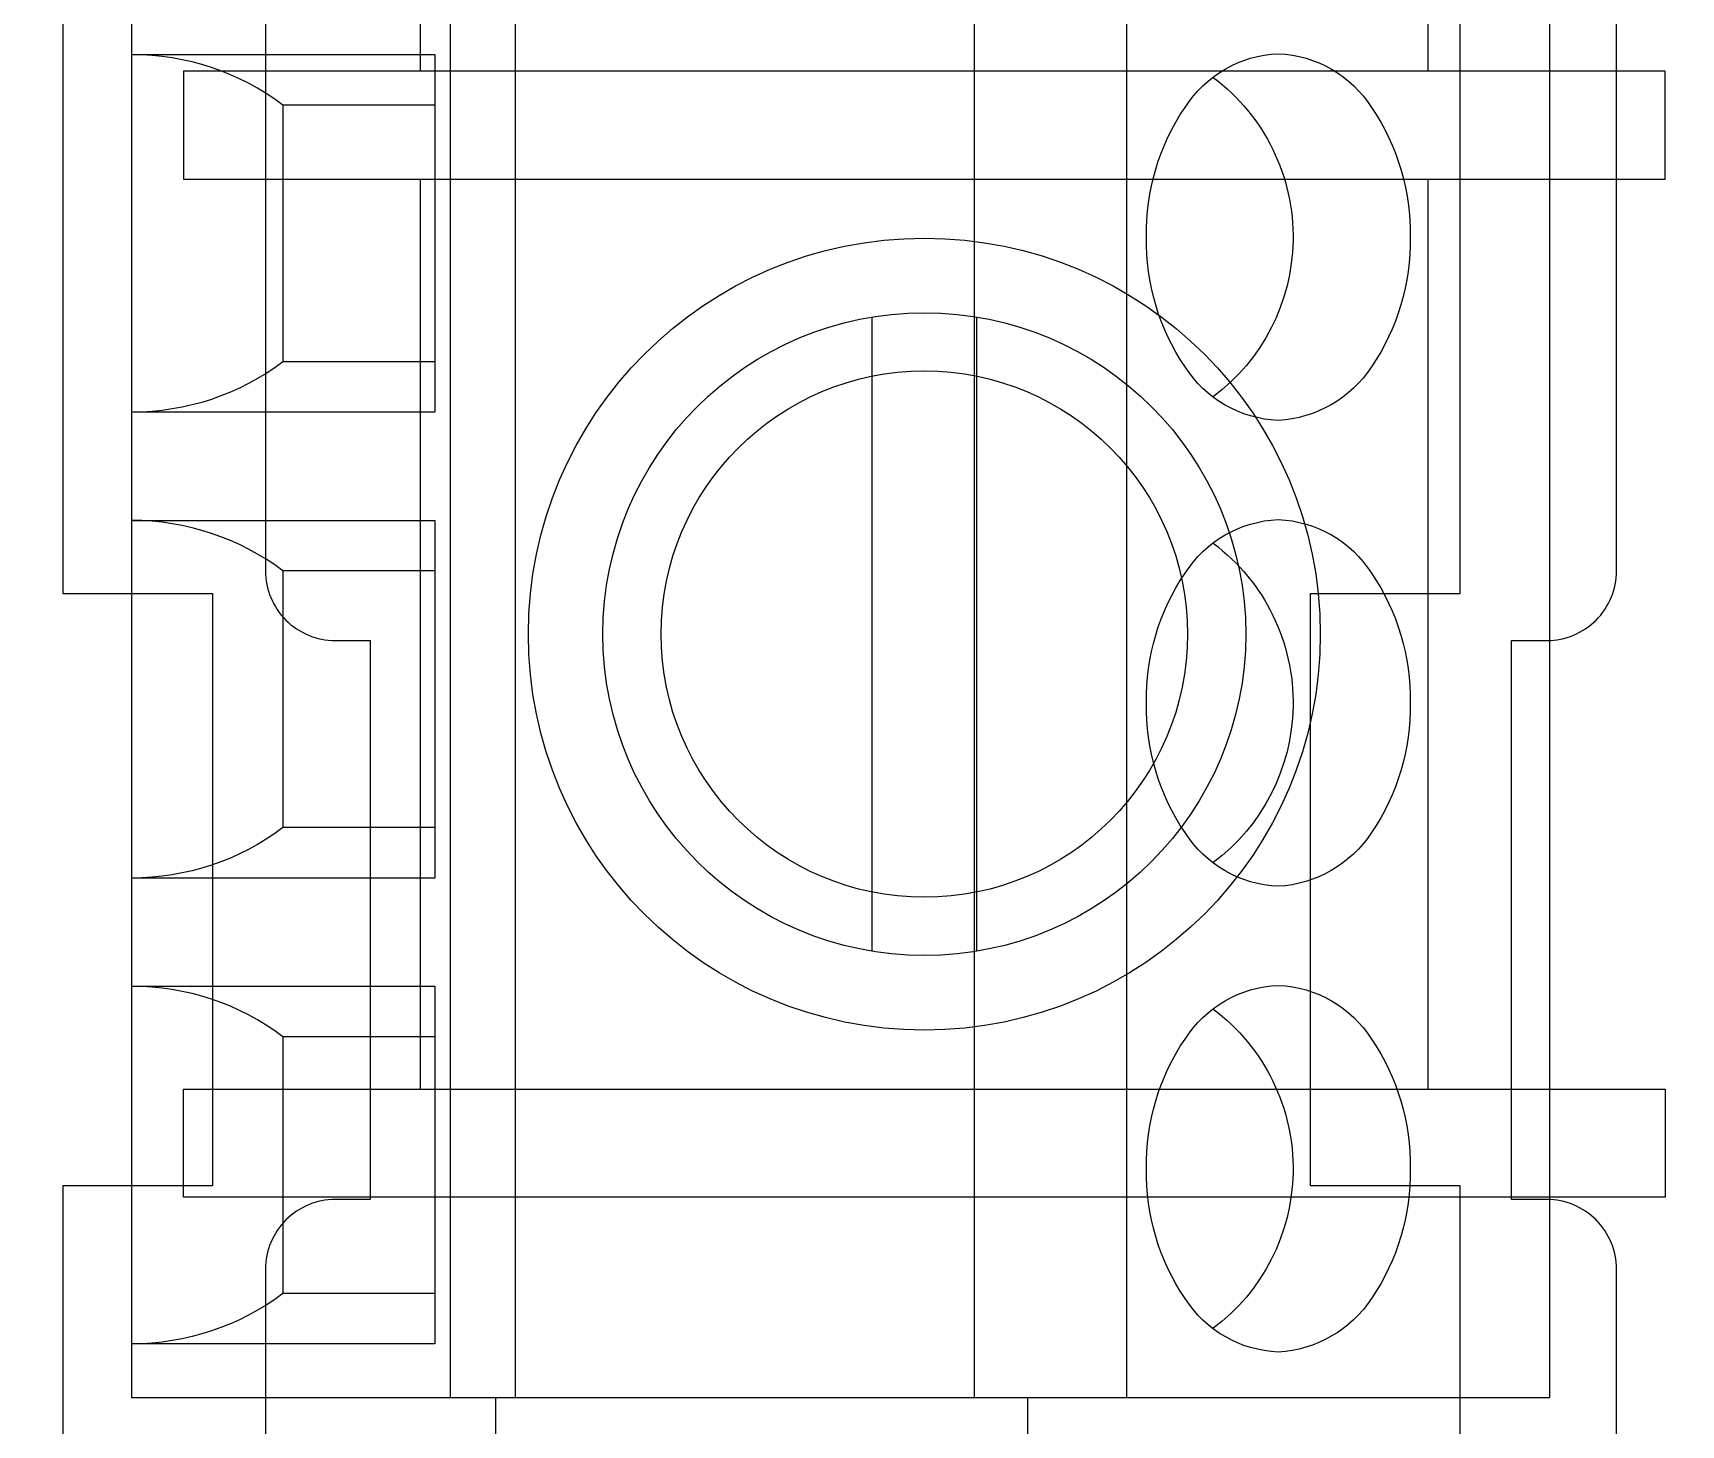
# Model space of a CAD drawing. Extents: x 1 to 23.7, y 0.2 to 17.
# Drawn here: x 17.579 to 18.286, y 2.41 to 3.008 of the extents above; entities that cross this region are included whole.
import ezdxf

# ---------------------------------------------------------------- set-up
doc = ezdxf.new("R2010")
doc.units = 0
doc.header["$MEASUREMENT"] = 0
for name, color, linetype in [('4_01__0-__EMPTY', 7, 'CONTINUOUS'), ('4_02__71___3__AVI', 7, 'CONTINUOUS'), ('4_03__73___3__ACI__3__AVI', 7, 'CONTINUOUS'), ('4_04__74___3__ACI__3__AVI', 7, 'CONTINUOUS'), ('4_05__1-___4__DI__4__DO__S', 7, 'CONTINUOUS'), ('4_06__B-___4__DI__4__DO__F', 7, 'CONTINUOUS'), ('4_07__C-___4__DI__3__DO', 7, 'CONTINUOUS'), ('4_08__2X___8__DO__STD_FORM', 7, 'CONTINUOUS'), ('4_09__2A___8__DO__STD_FORM', 7, 'CONTINUOUS'), ('4_10__2B___8__DO__STD__6__', 7, 'CONTINUOUS'), ('4_11__2C___8__DO__STD__2__', 7, 'CONTINUOUS'), ('4_12__3-___8__DI', 7, 'CONTINUOUS'), ('4_13__D-___14__DI', 7, 'CONTINUOUS'), ('4_14__5-___8__AI', 7, 'CONTINUOUS'), ('4_15__6-___4__AI__4__AO', 7, 'CONTINUOUS'), ('6_00_____DWG', 7, 'CONTINUOUS')]:
    doc.layers.add(name, color=color, linetype=linetype)

msp = doc.modelspace()

# ---------------------------------------------------------------- linework, layer by layer
at = {"layer": '4_01__0-__EMPTY'}
msp.add_lwpolyline([(17.67867, 3.74206), (17.67867, 2.77683, 0.414214), (17.70856, 2.74694), (17.72367, 2.74694), (17.72367, 2.50694), (17.70856, 2.50694, 0.414214), (17.67867, 2.47706), (17.67867, 2.11933, 0.414973), (17.70856, 2.08944), (18.22879, 2.08944, 0.414973), (18.25867, 2.11933), (18.25867, 2.47706, 0.414214), (18.22879, 2.50694), (18.21367, 2.50694), (18.21367, 2.74694), (18.22879, 2.74694, 0.414214), (18.25867, 2.77683), (18.25867, 3.74206, 0.414214)], format="xyb", dxfattribs=at)
at = {"layer": '4_02__71___3__AVI'}
msp.add_lwpolyline([(17.59172, 3.77398), (17.59172, 2.76711), (17.59172, 2.76711), (17.65594, 2.76711), (17.65594, 2.51279), (17.59172, 2.51279), (17.59172, 2.1355, 0.423291), (17.63715, 2.08866), (18.14615, 2.08866), (18.14615, 2.08866, 0.423291), (18.19158, 2.1355), (18.19158, 2.51279), (18.12736, 2.51279), (18.12736, 2.76711), (18.19158, 2.76711), (18.19158, 2.76711), (18.19158, 3.77398)], format="xyb", dxfattribs=at)
at = {"layer": '4_03__73___3__ACI__3__AVI'}
for points in [[(17.74527, 2.99139), (17.74527, 3.38202)], [(18.17777, 2.99139), (18.17777, 3.38202)], [(17.74527, 2.55439), (17.74527, 2.94502)], [(18.17777, 2.55439), (18.17777, 2.94502)], [(17.93902, 2.88586), (17.93902, 2.61355)], [(17.98402, 2.61355), (17.98402, 2.88586)]]:
    msp.add_lwpolyline(points, dxfattribs=at)
for points in [[(17.64345, 2.94502), (18.27959, 2.94502), (18.27959, 2.99139), (17.64345, 2.99139)], [(17.64345, 2.55439), (18.27959, 2.55439), (18.27959, 2.50802), (17.64345, 2.50802)]]:
    msp.add_lwpolyline(points, close=True, dxfattribs=at)
for radius in [0.17, 0.138, 0.113]:
    msp.add_circle((17.96152, 2.7497), radius, dxfattribs=at)
at = {"layer": '4_04__74___3__ACI__3__AVI'}
for points in [[(17.74527, 2.99139), (17.74527, 3.38202)], [(18.17777, 2.99139), (18.17777, 3.38202)], [(17.74527, 2.55439), (17.74527, 2.94502)], [(18.17777, 2.55439), (18.17777, 2.94502)], [(17.93902, 2.88586), (17.93902, 2.61355)], [(17.98402, 2.61355), (17.98402, 2.88586)]]:
    msp.add_lwpolyline(points, dxfattribs=at)
for points in [[(17.64345, 2.94502), (18.27959, 2.94502), (18.27959, 2.99139), (17.64345, 2.99139)], [(17.64345, 2.55439), (18.27959, 2.55439), (18.27959, 2.50802), (17.64345, 2.50802)]]:
    msp.add_lwpolyline(points, close=True, dxfattribs=at)
for radius in [0.17, 0.138, 0.113]:
    msp.add_circle((17.96152, 2.7497), radius, dxfattribs=at)
at = {"layer": '4_05__1-___4__DI__4__DO__S'}
msp.add_lwpolyline([(18.22995, 4.02173), (18.22995, 2.42173), (17.62124, 2.42173), (17.62124, 4.02173)], close=True, dxfattribs=at)
for points in [[(17.75798, 4.02173), (17.75798, 2.42173)], [(17.78582, 4.02173), (17.78582, 2.42173)], [(17.98292, 4.02173), (17.98292, 2.42173)], [(18.04835, 4.02174), (18.04835, 2.42174)], [(17.62124, 2.9985), (17.75131, 2.9985), (17.75131, 2.84496), (17.62124, 2.84496)], [(17.68618, 2.97685), (17.68618, 2.86661)], [(17.62124, 2.7985), (17.75131, 2.7985), (17.75131, 2.64496), (17.62124, 2.64496)], [(17.68618, 2.77685), (17.68618, 2.66661)], [(17.62124, 2.5985), (17.75131, 2.5985), (17.75131, 2.44496), (17.62124, 2.44496)], [(17.68618, 2.57685), (17.68618, 2.46661)]]:
    msp.add_lwpolyline(points, dxfattribs=at)
for points in [[(17.75131, 2.97685), (17.68618, 2.97685, 0.162853), (17.62124, 2.9985, 1.944453)], [(18.08544, 2.98882, -0.001746), (18.08557, 2.98868, -0.240907), (18.11981, 2.91858, -0.231198), (18.08557, 2.85164, -0.005828), (18.08564, 2.85135)], [(17.75131, 2.86661), (17.68618, 2.86661, -0.162853), (17.62124, 2.84496, -1.944453)], [(17.75131, 2.77685), (17.68618, 2.77685, 0.162853), (17.62124, 2.7985, 1.944453)], [(18.08544, 2.78882, -0.001746), (18.08557, 2.78868, -0.240907), (18.11981, 2.71858, -0.231198), (18.08557, 2.65164, -0.005828), (18.08564, 2.65135)], [(17.75131, 2.66661), (17.68618, 2.66661, -0.162853), (17.62124, 2.64496, -1.944453)], [(17.75131, 2.57685), (17.68618, 2.57685, 0.162853), (17.62124, 2.5985, 1.944453)], [(18.08544, 2.58882, -0.001746), (18.08557, 2.58868, -0.240907), (18.11981, 2.51858, -0.231198), (18.08557, 2.45164, -0.005828), (18.08564, 2.45135)], [(17.75131, 2.46661), (17.68618, 2.46661, -0.162853), (17.62124, 2.44496, -1.944453)], [(18.00581, 2.42173), (18.00581, 2.2611, -0.414169), (17.96644, 2.22173), (17.81686, 2.22173, -0.414258), (17.77749, 2.2611), (17.77749, 2.42173)]]:
    msp.add_lwpolyline(points, format="xyb", dxfattribs=at)
for points in [[(18.11348, 2.9989, -0.244062), (18.15353, 2.97584, -0.154167), (18.17012, 2.92016, -0.154167), (18.15353, 2.86448, -0.236767), (18.11348, 2.84142, -0.24406), (18.07343, 2.86448, -0.154167), (18.05684, 2.92016, -0.154167), (18.07343, 2.97584, -0.244061)], [(18.11348, 2.7989, -0.244062), (18.15353, 2.77584, -0.154167), (18.17012, 2.72016, -0.154167), (18.15353, 2.66448, -0.236767), (18.11348, 2.64142, -0.24406), (18.07343, 2.66448, -0.154167), (18.05684, 2.72016, -0.154167), (18.07343, 2.77584, -0.244061)], [(18.11348, 2.5989, -0.244062), (18.15353, 2.57584, -0.154167), (18.17012, 2.52016, -0.154167), (18.15353, 2.46448, -0.236767), (18.11348, 2.44142, -0.24406), (18.07343, 2.46448, -0.154167), (18.05684, 2.52016, -0.154167), (18.07343, 2.57584, -0.244061)]]:
    msp.add_lwpolyline(points, format="xyb", close=True, dxfattribs=at)
at = {"layer": '4_06__B-___4__DI__4__DO__F'}
msp.add_lwpolyline([(18.22995, 4.02173), (18.22995, 2.42173), (17.62124, 2.42173), (17.62124, 4.02173)], close=True, dxfattribs=at)
for points in [[(17.75798, 4.02173), (17.75798, 2.42173)], [(17.78582, 4.02173), (17.78582, 2.42173)], [(17.98292, 4.02173), (17.98292, 2.42173)], [(18.04835, 4.02174), (18.04835, 2.42174)], [(17.62124, 2.9985), (17.75131, 2.9985), (17.75131, 2.84496), (17.62124, 2.84496)], [(17.68618, 2.97685), (17.68618, 2.86661)], [(17.62124, 2.7985), (17.75131, 2.7985), (17.75131, 2.64496), (17.62124, 2.64496)], [(17.68618, 2.77685), (17.68618, 2.66661)], [(17.62124, 2.5985), (17.75131, 2.5985), (17.75131, 2.44496), (17.62124, 2.44496)], [(17.68618, 2.57685), (17.68618, 2.46661)]]:
    msp.add_lwpolyline(points, dxfattribs=at)
for points in [[(17.75131, 2.97685), (17.68618, 2.97685, 0.162853), (17.62124, 2.9985, 1.944453)], [(18.08544, 2.98882, -0.001746), (18.08557, 2.98868, -0.240907), (18.11981, 2.91858, -0.231198), (18.08557, 2.85164, -0.005828), (18.08564, 2.85135)], [(17.75131, 2.86661), (17.68618, 2.86661, -0.162853), (17.62124, 2.84496, -1.944453)], [(17.75131, 2.77685), (17.68618, 2.77685, 0.162853), (17.62124, 2.7985, 1.944453)], [(18.08544, 2.78882, -0.001746), (18.08557, 2.78868, -0.240907), (18.11981, 2.71858, -0.231198), (18.08557, 2.65164, -0.005828), (18.08564, 2.65135)], [(17.75131, 2.66661), (17.68618, 2.66661, -0.162853), (17.62124, 2.64496, -1.944453)], [(17.75131, 2.57685), (17.68618, 2.57685, 0.162853), (17.62124, 2.5985, 1.944453)], [(18.08544, 2.58882, -0.001746), (18.08557, 2.58868, -0.240907), (18.11981, 2.51858, -0.231198), (18.08557, 2.45164, -0.005828), (18.08564, 2.45135)], [(17.75131, 2.46661), (17.68618, 2.46661, -0.162853), (17.62124, 2.44496, -1.944453)], [(18.00581, 2.42173), (18.00581, 2.2611, -0.414169), (17.96644, 2.22173), (17.81686, 2.22173, -0.414258), (17.77749, 2.2611), (17.77749, 2.42173)]]:
    msp.add_lwpolyline(points, format="xyb", dxfattribs=at)
for points in [[(18.11348, 2.9989, -0.244062), (18.15353, 2.97584, -0.154167), (18.17012, 2.92016, -0.154167), (18.15353, 2.86448, -0.236767), (18.11348, 2.84142, -0.24406), (18.07343, 2.86448, -0.154167), (18.05684, 2.92016, -0.154167), (18.07343, 2.97584, -0.244061)], [(18.11348, 2.7989, -0.244062), (18.15353, 2.77584, -0.154167), (18.17012, 2.72016, -0.154167), (18.15353, 2.66448, -0.236767), (18.11348, 2.64142, -0.24406), (18.07343, 2.66448, -0.154167), (18.05684, 2.72016, -0.154167), (18.07343, 2.77584, -0.244061)], [(18.11348, 2.5989, -0.244062), (18.15353, 2.57584, -0.154167), (18.17012, 2.52016, -0.154167), (18.15353, 2.46448, -0.236767), (18.11348, 2.44142, -0.24406), (18.07343, 2.46448, -0.154167), (18.05684, 2.52016, -0.154167), (18.07343, 2.57584, -0.244061)]]:
    msp.add_lwpolyline(points, format="xyb", close=True, dxfattribs=at)
at = {"layer": '4_07__C-___4__DI__3__DO'}
msp.add_lwpolyline([(18.22995, 4.02173), (18.22995, 2.42173), (17.62124, 2.42173), (17.62124, 4.02173)], close=True, dxfattribs=at)
for points in [[(17.75798, 4.02173), (17.75798, 2.42173)], [(17.78582, 4.02173), (17.78582, 2.42173)], [(17.98292, 4.02173), (17.98292, 2.42173)], [(18.04835, 4.02174), (18.04835, 2.42174)], [(17.62124, 2.9985), (17.75131, 2.9985), (17.75131, 2.84496), (17.62124, 2.84496)], [(17.68618, 2.97685), (17.68618, 2.86661)], [(17.62124, 2.7985), (17.75131, 2.7985), (17.75131, 2.64496), (17.62124, 2.64496)], [(17.68618, 2.77685), (17.68618, 2.66661)], [(17.62124, 2.5985), (17.75131, 2.5985), (17.75131, 2.44496), (17.62124, 2.44496)], [(17.68618, 2.57685), (17.68618, 2.46661)]]:
    msp.add_lwpolyline(points, dxfattribs=at)
for points in [[(17.75131, 2.97685), (17.68618, 2.97685, 0.162853), (17.62124, 2.9985, 1.944453)], [(18.08544, 2.98882, -0.001746), (18.08557, 2.98868, -0.240907), (18.11981, 2.91858, -0.231198), (18.08557, 2.85164, -0.005828), (18.08564, 2.85135)], [(17.75131, 2.86661), (17.68618, 2.86661, -0.162853), (17.62124, 2.84496, -1.944453)], [(17.75131, 2.77685), (17.68618, 2.77685, 0.162853), (17.62124, 2.7985, 1.944453)], [(18.08544, 2.78882, -0.001746), (18.08557, 2.78868, -0.240907), (18.11981, 2.71858, -0.231198), (18.08557, 2.65164, -0.005828), (18.08564, 2.65135)], [(17.75131, 2.66661), (17.68618, 2.66661, -0.162853), (17.62124, 2.64496, -1.944453)], [(17.75131, 2.57685), (17.68618, 2.57685, 0.162853), (17.62124, 2.5985, 1.944453)], [(18.08544, 2.58882, -0.001746), (18.08557, 2.58868, -0.240907), (18.11981, 2.51858, -0.231198), (18.08557, 2.45164, -0.005828), (18.08564, 2.45135)], [(17.75131, 2.46661), (17.68618, 2.46661, -0.162853), (17.62124, 2.44496, -1.944453)], [(18.00581, 2.42173), (18.00581, 2.2611, -0.414169), (17.96644, 2.22173), (17.81686, 2.22173, -0.414258), (17.77749, 2.2611), (17.77749, 2.42173)]]:
    msp.add_lwpolyline(points, format="xyb", dxfattribs=at)
for points in [[(18.11348, 2.9989, -0.244062), (18.15353, 2.97584, -0.154167), (18.17012, 2.92016, -0.154167), (18.15353, 2.86448, -0.236767), (18.11348, 2.84142, -0.24406), (18.07343, 2.86448, -0.154167), (18.05684, 2.92016, -0.154167), (18.07343, 2.97584, -0.244061)], [(18.11348, 2.7989, -0.244062), (18.15353, 2.77584, -0.154167), (18.17012, 2.72016, -0.154167), (18.15353, 2.66448, -0.236767), (18.11348, 2.64142, -0.24406), (18.07343, 2.66448, -0.154167), (18.05684, 2.72016, -0.154167), (18.07343, 2.77584, -0.244061)], [(18.11348, 2.5989, -0.244062), (18.15353, 2.57584, -0.154167), (18.17012, 2.52016, -0.154167), (18.15353, 2.46448, -0.236767), (18.11348, 2.44142, -0.24406), (18.07343, 2.46448, -0.154167), (18.05684, 2.52016, -0.154167), (18.07343, 2.57584, -0.244061)]]:
    msp.add_lwpolyline(points, format="xyb", close=True, dxfattribs=at)
at = {"layer": '4_08__2X___8__DO__STD_FORM'}
msp.add_lwpolyline([(18.22995, 4.02173), (18.22995, 2.42173), (17.62124, 2.42173), (17.62124, 4.02173)], close=True, dxfattribs=at)
for points in [[(17.75798, 4.02173), (17.75798, 2.42173)], [(17.78582, 4.02173), (17.78582, 2.42173)], [(17.98292, 4.02173), (17.98292, 2.42173)], [(18.04835, 4.02174), (18.04835, 2.42174)], [(17.62124, 2.9985), (17.75131, 2.9985), (17.75131, 2.84496), (17.62124, 2.84496)], [(17.68618, 2.97685), (17.68618, 2.86661)], [(17.62124, 2.7985), (17.75131, 2.7985), (17.75131, 2.64496), (17.62124, 2.64496)], [(17.68618, 2.77685), (17.68618, 2.66661)], [(17.62124, 2.5985), (17.75131, 2.5985), (17.75131, 2.44496), (17.62124, 2.44496)], [(17.68618, 2.57685), (17.68618, 2.46661)]]:
    msp.add_lwpolyline(points, dxfattribs=at)
for points in [[(17.75131, 2.97685), (17.68618, 2.97685, 0.162853), (17.62124, 2.9985, 1.944453)], [(18.08544, 2.98882, -0.001746), (18.08557, 2.98868, -0.240907), (18.11981, 2.91858, -0.231198), (18.08557, 2.85164, -0.005828), (18.08564, 2.85135)], [(17.75131, 2.86661), (17.68618, 2.86661, -0.162853), (17.62124, 2.84496, -1.944453)], [(17.75131, 2.77685), (17.68618, 2.77685, 0.162853), (17.62124, 2.7985, 1.944453)], [(18.08544, 2.78882, -0.001746), (18.08557, 2.78868, -0.240907), (18.11981, 2.71858, -0.231198), (18.08557, 2.65164, -0.005828), (18.08564, 2.65135)], [(17.75131, 2.66661), (17.68618, 2.66661, -0.162853), (17.62124, 2.64496, -1.944453)], [(17.75131, 2.57685), (17.68618, 2.57685, 0.162853), (17.62124, 2.5985, 1.944453)], [(18.08544, 2.58882, -0.001746), (18.08557, 2.58868, -0.240907), (18.11981, 2.51858, -0.231198), (18.08557, 2.45164, -0.005828), (18.08564, 2.45135)], [(17.75131, 2.46661), (17.68618, 2.46661, -0.162853), (17.62124, 2.44496, -1.944453)], [(18.00581, 2.42173), (18.00581, 2.2611, -0.414169), (17.96644, 2.22173), (17.81686, 2.22173, -0.414258), (17.77749, 2.2611), (17.77749, 2.42173)]]:
    msp.add_lwpolyline(points, format="xyb", dxfattribs=at)
for points in [[(18.11348, 2.9989, -0.244062), (18.15353, 2.97584, -0.154167), (18.17012, 2.92016, -0.154167), (18.15353, 2.86448, -0.236767), (18.11348, 2.84142, -0.24406), (18.07343, 2.86448, -0.154167), (18.05684, 2.92016, -0.154167), (18.07343, 2.97584, -0.244061)], [(18.11348, 2.7989, -0.244062), (18.15353, 2.77584, -0.154167), (18.17012, 2.72016, -0.154167), (18.15353, 2.66448, -0.236767), (18.11348, 2.64142, -0.24406), (18.07343, 2.66448, -0.154167), (18.05684, 2.72016, -0.154167), (18.07343, 2.77584, -0.244061)], [(18.11348, 2.5989, -0.244062), (18.15353, 2.57584, -0.154167), (18.17012, 2.52016, -0.154167), (18.15353, 2.46448, -0.236767), (18.11348, 2.44142, -0.24406), (18.07343, 2.46448, -0.154167), (18.05684, 2.52016, -0.154167), (18.07343, 2.57584, -0.244061)]]:
    msp.add_lwpolyline(points, format="xyb", close=True, dxfattribs=at)
at = {"layer": '4_09__2A___8__DO__STD_FORM'}
msp.add_lwpolyline([(18.22995, 4.02173), (18.22995, 2.42173), (17.62124, 2.42173), (17.62124, 4.02173)], close=True, dxfattribs=at)
for points in [[(17.75798, 4.02173), (17.75798, 2.42173)], [(17.78582, 4.02173), (17.78582, 2.42173)], [(17.98292, 4.02173), (17.98292, 2.42173)], [(18.04835, 4.02174), (18.04835, 2.42174)], [(17.62124, 2.9985), (17.75131, 2.9985), (17.75131, 2.84496), (17.62124, 2.84496)], [(17.68618, 2.97685), (17.68618, 2.86661)], [(17.62124, 2.7985), (17.75131, 2.7985), (17.75131, 2.64496), (17.62124, 2.64496)], [(17.68618, 2.77685), (17.68618, 2.66661)], [(17.62124, 2.5985), (17.75131, 2.5985), (17.75131, 2.44496), (17.62124, 2.44496)], [(17.68618, 2.57685), (17.68618, 2.46661)]]:
    msp.add_lwpolyline(points, dxfattribs=at)
for points in [[(17.75131, 2.97685), (17.68618, 2.97685, 0.162853), (17.62124, 2.9985, 1.944453)], [(18.08544, 2.98882, -0.001746), (18.08557, 2.98868, -0.240907), (18.11981, 2.91858, -0.231198), (18.08557, 2.85164, -0.005828), (18.08564, 2.85135)], [(17.75131, 2.86661), (17.68618, 2.86661, -0.162853), (17.62124, 2.84496, -1.944453)], [(17.75131, 2.77685), (17.68618, 2.77685, 0.162853), (17.62124, 2.7985, 1.944453)], [(18.08544, 2.78882, -0.001746), (18.08557, 2.78868, -0.240907), (18.11981, 2.71858, -0.231198), (18.08557, 2.65164, -0.005828), (18.08564, 2.65135)], [(17.75131, 2.66661), (17.68618, 2.66661, -0.162853), (17.62124, 2.64496, -1.944453)], [(17.75131, 2.57685), (17.68618, 2.57685, 0.162853), (17.62124, 2.5985, 1.944453)], [(18.08544, 2.58882, -0.001746), (18.08557, 2.58868, -0.240907), (18.11981, 2.51858, -0.231198), (18.08557, 2.45164, -0.005828), (18.08564, 2.45135)], [(17.75131, 2.46661), (17.68618, 2.46661, -0.162853), (17.62124, 2.44496, -1.944453)], [(18.00581, 2.42173), (18.00581, 2.2611, -0.414169), (17.96644, 2.22173), (17.81686, 2.22173, -0.414258), (17.77749, 2.2611), (17.77749, 2.42173)]]:
    msp.add_lwpolyline(points, format="xyb", dxfattribs=at)
for points in [[(18.11348, 2.9989, -0.244062), (18.15353, 2.97584, -0.154167), (18.17012, 2.92016, -0.154167), (18.15353, 2.86448, -0.236767), (18.11348, 2.84142, -0.24406), (18.07343, 2.86448, -0.154167), (18.05684, 2.92016, -0.154167), (18.07343, 2.97584, -0.244061)], [(18.11348, 2.7989, -0.244062), (18.15353, 2.77584, -0.154167), (18.17012, 2.72016, -0.154167), (18.15353, 2.66448, -0.236767), (18.11348, 2.64142, -0.24406), (18.07343, 2.66448, -0.154167), (18.05684, 2.72016, -0.154167), (18.07343, 2.77584, -0.244061)], [(18.11348, 2.5989, -0.244062), (18.15353, 2.57584, -0.154167), (18.17012, 2.52016, -0.154167), (18.15353, 2.46448, -0.236767), (18.11348, 2.44142, -0.24406), (18.07343, 2.46448, -0.154167), (18.05684, 2.52016, -0.154167), (18.07343, 2.57584, -0.244061)]]:
    msp.add_lwpolyline(points, format="xyb", close=True, dxfattribs=at)
at = {"layer": '4_10__2B___8__DO__STD__6__'}
msp.add_lwpolyline([(18.22995, 4.02173), (18.22995, 2.42173), (17.62124, 2.42173), (17.62124, 4.02173)], close=True, dxfattribs=at)
for points in [[(17.75798, 4.02173), (17.75798, 2.42173)], [(17.78582, 4.02173), (17.78582, 2.42173)], [(17.98292, 4.02173), (17.98292, 2.42173)], [(18.04835, 4.02174), (18.04835, 2.42174)], [(17.62124, 2.9985), (17.75131, 2.9985), (17.75131, 2.84496), (17.62124, 2.84496)], [(17.68618, 2.97685), (17.68618, 2.86661)], [(17.62124, 2.7985), (17.75131, 2.7985), (17.75131, 2.64496), (17.62124, 2.64496)], [(17.68618, 2.77685), (17.68618, 2.66661)], [(17.62124, 2.5985), (17.75131, 2.5985), (17.75131, 2.44496), (17.62124, 2.44496)], [(17.68618, 2.57685), (17.68618, 2.46661)]]:
    msp.add_lwpolyline(points, dxfattribs=at)
for points in [[(17.75131, 2.97685), (17.68618, 2.97685, 0.162853), (17.62124, 2.9985, 1.944453)], [(18.08544, 2.98882, -0.001746), (18.08557, 2.98868, -0.240907), (18.11981, 2.91858, -0.231198), (18.08557, 2.85164, -0.005828), (18.08564, 2.85135)], [(17.75131, 2.86661), (17.68618, 2.86661, -0.162853), (17.62124, 2.84496, -1.944453)], [(17.75131, 2.77685), (17.68618, 2.77685, 0.162853), (17.62124, 2.7985, 1.944453)], [(18.08544, 2.78882, -0.001746), (18.08557, 2.78868, -0.240907), (18.11981, 2.71858, -0.231198), (18.08557, 2.65164, -0.005828), (18.08564, 2.65135)], [(17.75131, 2.66661), (17.68618, 2.66661, -0.162853), (17.62124, 2.64496, -1.944453)], [(17.75131, 2.57685), (17.68618, 2.57685, 0.162853), (17.62124, 2.5985, 1.944453)], [(18.08544, 2.58882, -0.001746), (18.08557, 2.58868, -0.240907), (18.11981, 2.51858, -0.231198), (18.08557, 2.45164, -0.005828), (18.08564, 2.45135)], [(17.75131, 2.46661), (17.68618, 2.46661, -0.162853), (17.62124, 2.44496, -1.944453)], [(18.00581, 2.42173), (18.00581, 2.2611, -0.414169), (17.96644, 2.22173), (17.81686, 2.22173, -0.414258), (17.77749, 2.2611), (17.77749, 2.42173)]]:
    msp.add_lwpolyline(points, format="xyb", dxfattribs=at)
for points in [[(18.11348, 2.9989, -0.244062), (18.15353, 2.97584, -0.154167), (18.17012, 2.92016, -0.154167), (18.15353, 2.86448, -0.236767), (18.11348, 2.84142, -0.24406), (18.07343, 2.86448, -0.154167), (18.05684, 2.92016, -0.154167), (18.07343, 2.97584, -0.244061)], [(18.11348, 2.7989, -0.244062), (18.15353, 2.77584, -0.154167), (18.17012, 2.72016, -0.154167), (18.15353, 2.66448, -0.236767), (18.11348, 2.64142, -0.24406), (18.07343, 2.66448, -0.154167), (18.05684, 2.72016, -0.154167), (18.07343, 2.77584, -0.244061)], [(18.11348, 2.5989, -0.244062), (18.15353, 2.57584, -0.154167), (18.17012, 2.52016, -0.154167), (18.15353, 2.46448, -0.236767), (18.11348, 2.44142, -0.24406), (18.07343, 2.46448, -0.154167), (18.05684, 2.52016, -0.154167), (18.07343, 2.57584, -0.244061)]]:
    msp.add_lwpolyline(points, format="xyb", close=True, dxfattribs=at)
at = {"layer": '4_11__2C___8__DO__STD__2__'}
msp.add_lwpolyline([(18.22995, 4.02173), (18.22995, 2.42173), (17.62124, 2.42173), (17.62124, 4.02173)], close=True, dxfattribs=at)
for points in [[(17.75798, 4.02173), (17.75798, 2.42173)], [(17.78582, 4.02173), (17.78582, 2.42173)], [(17.98292, 4.02173), (17.98292, 2.42173)], [(18.04835, 4.02174), (18.04835, 2.42174)], [(17.62124, 2.9985), (17.75131, 2.9985), (17.75131, 2.84496), (17.62124, 2.84496)], [(17.68618, 2.97685), (17.68618, 2.86661)], [(17.62124, 2.7985), (17.75131, 2.7985), (17.75131, 2.64496), (17.62124, 2.64496)], [(17.68618, 2.77685), (17.68618, 2.66661)], [(17.62124, 2.5985), (17.75131, 2.5985), (17.75131, 2.44496), (17.62124, 2.44496)], [(17.68618, 2.57685), (17.68618, 2.46661)]]:
    msp.add_lwpolyline(points, dxfattribs=at)
for points in [[(17.75131, 2.97685), (17.68618, 2.97685, 0.162853), (17.62124, 2.9985, 1.944453)], [(18.08544, 2.98882, -0.001746), (18.08557, 2.98868, -0.240907), (18.11981, 2.91858, -0.231198), (18.08557, 2.85164, -0.005828), (18.08564, 2.85135)], [(17.75131, 2.86661), (17.68618, 2.86661, -0.162853), (17.62124, 2.84496, -1.944453)], [(17.75131, 2.77685), (17.68618, 2.77685, 0.162853), (17.62124, 2.7985, 1.944453)], [(18.08544, 2.78882, -0.001746), (18.08557, 2.78868, -0.240907), (18.11981, 2.71858, -0.231198), (18.08557, 2.65164, -0.005828), (18.08564, 2.65135)], [(17.75131, 2.66661), (17.68618, 2.66661, -0.162853), (17.62124, 2.64496, -1.944453)], [(17.75131, 2.57685), (17.68618, 2.57685, 0.162853), (17.62124, 2.5985, 1.944453)], [(18.08544, 2.58882, -0.001746), (18.08557, 2.58868, -0.240907), (18.11981, 2.51858, -0.231198), (18.08557, 2.45164, -0.005828), (18.08564, 2.45135)], [(17.75131, 2.46661), (17.68618, 2.46661, -0.162853), (17.62124, 2.44496, -1.944453)], [(18.00581, 2.42173), (18.00581, 2.2611, -0.414169), (17.96644, 2.22173), (17.81686, 2.22173, -0.414258), (17.77749, 2.2611), (17.77749, 2.42173)]]:
    msp.add_lwpolyline(points, format="xyb", dxfattribs=at)
for points in [[(18.11348, 2.9989, -0.244062), (18.15353, 2.97584, -0.154167), (18.17012, 2.92016, -0.154167), (18.15353, 2.86448, -0.236767), (18.11348, 2.84142, -0.24406), (18.07343, 2.86448, -0.154167), (18.05684, 2.92016, -0.154167), (18.07343, 2.97584, -0.244061)], [(18.11348, 2.7989, -0.244062), (18.15353, 2.77584, -0.154167), (18.17012, 2.72016, -0.154167), (18.15353, 2.66448, -0.236767), (18.11348, 2.64142, -0.24406), (18.07343, 2.66448, -0.154167), (18.05684, 2.72016, -0.154167), (18.07343, 2.77584, -0.244061)], [(18.11348, 2.5989, -0.244062), (18.15353, 2.57584, -0.154167), (18.17012, 2.52016, -0.154167), (18.15353, 2.46448, -0.236767), (18.11348, 2.44142, -0.24406), (18.07343, 2.46448, -0.154167), (18.05684, 2.52016, -0.154167), (18.07343, 2.57584, -0.244061)]]:
    msp.add_lwpolyline(points, format="xyb", close=True, dxfattribs=at)
at = {"layer": '4_12__3-___8__DI'}
msp.add_lwpolyline([(18.22995, 4.02173), (18.22995, 2.42173), (17.62124, 2.42173), (17.62124, 4.02173)], close=True, dxfattribs=at)
for points in [[(17.75798, 4.02173), (17.75798, 2.42173)], [(17.78582, 4.02173), (17.78582, 2.42173)], [(17.98292, 4.02173), (17.98292, 2.42173)], [(18.04835, 4.02174), (18.04835, 2.42174)], [(17.62124, 2.9985), (17.75131, 2.9985), (17.75131, 2.84496), (17.62124, 2.84496)], [(17.68618, 2.97685), (17.68618, 2.86661)], [(17.62124, 2.7985), (17.75131, 2.7985), (17.75131, 2.64496), (17.62124, 2.64496)], [(17.68618, 2.77685), (17.68618, 2.66661)], [(17.62124, 2.5985), (17.75131, 2.5985), (17.75131, 2.44496), (17.62124, 2.44496)], [(17.68618, 2.57685), (17.68618, 2.46661)]]:
    msp.add_lwpolyline(points, dxfattribs=at)
for points in [[(17.75131, 2.97685), (17.68618, 2.97685, 0.162853), (17.62124, 2.9985, 1.944453)], [(18.08544, 2.98882, -0.001746), (18.08557, 2.98868, -0.240907), (18.11981, 2.91858, -0.231198), (18.08557, 2.85164, -0.005828), (18.08564, 2.85135)], [(17.75131, 2.86661), (17.68618, 2.86661, -0.162853), (17.62124, 2.84496, -1.944453)], [(17.75131, 2.77685), (17.68618, 2.77685, 0.162853), (17.62124, 2.7985, 1.944453)], [(18.08544, 2.78882, -0.001746), (18.08557, 2.78868, -0.240907), (18.11981, 2.71858, -0.231198), (18.08557, 2.65164, -0.005828), (18.08564, 2.65135)], [(17.75131, 2.66661), (17.68618, 2.66661, -0.162853), (17.62124, 2.64496, -1.944453)], [(17.75131, 2.57685), (17.68618, 2.57685, 0.162853), (17.62124, 2.5985, 1.944453)], [(18.08544, 2.58882, -0.001746), (18.08557, 2.58868, -0.240907), (18.11981, 2.51858, -0.231198), (18.08557, 2.45164, -0.005828), (18.08564, 2.45135)], [(17.75131, 2.46661), (17.68618, 2.46661, -0.162853), (17.62124, 2.44496, -1.944453)], [(18.00581, 2.42173), (18.00581, 2.2611, -0.414169), (17.96644, 2.22173), (17.81686, 2.22173, -0.414258), (17.77749, 2.2611), (17.77749, 2.42173)]]:
    msp.add_lwpolyline(points, format="xyb", dxfattribs=at)
for points in [[(18.11348, 2.9989, -0.244062), (18.15353, 2.97584, -0.154167), (18.17012, 2.92016, -0.154167), (18.15353, 2.86448, -0.236767), (18.11348, 2.84142, -0.24406), (18.07343, 2.86448, -0.154167), (18.05684, 2.92016, -0.154167), (18.07343, 2.97584, -0.244061)], [(18.11348, 2.7989, -0.244062), (18.15353, 2.77584, -0.154167), (18.17012, 2.72016, -0.154167), (18.15353, 2.66448, -0.236767), (18.11348, 2.64142, -0.24406), (18.07343, 2.66448, -0.154167), (18.05684, 2.72016, -0.154167), (18.07343, 2.77584, -0.244061)], [(18.11348, 2.5989, -0.244062), (18.15353, 2.57584, -0.154167), (18.17012, 2.52016, -0.154167), (18.15353, 2.46448, -0.236767), (18.11348, 2.44142, -0.24406), (18.07343, 2.46448, -0.154167), (18.05684, 2.52016, -0.154167), (18.07343, 2.57584, -0.244061)]]:
    msp.add_lwpolyline(points, format="xyb", close=True, dxfattribs=at)
at = {"layer": '4_13__D-___14__DI'}
msp.add_lwpolyline([(18.22995, 4.02173), (18.22995, 2.42173), (17.62124, 2.42173), (17.62124, 4.02173)], close=True, dxfattribs=at)
for points in [[(17.75798, 4.02173), (17.75798, 2.42173)], [(17.78582, 4.02173), (17.78582, 2.42173)], [(17.98292, 4.02173), (17.98292, 2.42173)], [(18.04835, 4.02174), (18.04835, 2.42174)], [(17.62124, 2.9985), (17.75131, 2.9985), (17.75131, 2.84496), (17.62124, 2.84496)], [(17.68618, 2.97685), (17.68618, 2.86661)], [(17.62124, 2.7985), (17.75131, 2.7985), (17.75131, 2.64496), (17.62124, 2.64496)], [(17.68618, 2.77685), (17.68618, 2.66661)], [(17.62124, 2.5985), (17.75131, 2.5985), (17.75131, 2.44496), (17.62124, 2.44496)], [(17.68618, 2.57685), (17.68618, 2.46661)]]:
    msp.add_lwpolyline(points, dxfattribs=at)
for points in [[(17.75131, 2.97685), (17.68618, 2.97685, 0.162853), (17.62124, 2.9985, 1.944453)], [(18.08544, 2.98882, -0.001746), (18.08557, 2.98868, -0.240907), (18.11981, 2.91858, -0.231198), (18.08557, 2.85164, -0.005828), (18.08564, 2.85135)], [(17.75131, 2.86661), (17.68618, 2.86661, -0.162853), (17.62124, 2.84496, -1.944453)], [(17.75131, 2.77685), (17.68618, 2.77685, 0.162853), (17.62124, 2.7985, 1.944453)], [(18.08544, 2.78882, -0.001746), (18.08557, 2.78868, -0.240907), (18.11981, 2.71858, -0.231198), (18.08557, 2.65164, -0.005828), (18.08564, 2.65135)], [(17.75131, 2.66661), (17.68618, 2.66661, -0.162853), (17.62124, 2.64496, -1.944453)], [(17.75131, 2.57685), (17.68618, 2.57685, 0.162853), (17.62124, 2.5985, 1.944453)], [(18.08544, 2.58882, -0.001746), (18.08557, 2.58868, -0.240907), (18.11981, 2.51858, -0.231198), (18.08557, 2.45164, -0.005828), (18.08564, 2.45135)], [(17.75131, 2.46661), (17.68618, 2.46661, -0.162853), (17.62124, 2.44496, -1.944453)], [(18.00581, 2.42173), (18.00581, 2.2611, -0.414169), (17.96644, 2.22173), (17.81686, 2.22173, -0.414258), (17.77749, 2.2611), (17.77749, 2.42173)]]:
    msp.add_lwpolyline(points, format="xyb", dxfattribs=at)
for points in [[(18.11348, 2.9989, -0.244062), (18.15353, 2.97584, -0.154167), (18.17012, 2.92016, -0.154167), (18.15353, 2.86448, -0.236767), (18.11348, 2.84142, -0.24406), (18.07343, 2.86448, -0.154167), (18.05684, 2.92016, -0.154167), (18.07343, 2.97584, -0.244061)], [(18.11348, 2.7989, -0.244062), (18.15353, 2.77584, -0.154167), (18.17012, 2.72016, -0.154167), (18.15353, 2.66448, -0.236767), (18.11348, 2.64142, -0.24406), (18.07343, 2.66448, -0.154167), (18.05684, 2.72016, -0.154167), (18.07343, 2.77584, -0.244061)], [(18.11348, 2.5989, -0.244062), (18.15353, 2.57584, -0.154167), (18.17012, 2.52016, -0.154167), (18.15353, 2.46448, -0.236767), (18.11348, 2.44142, -0.24406), (18.07343, 2.46448, -0.154167), (18.05684, 2.52016, -0.154167), (18.07343, 2.57584, -0.244061)]]:
    msp.add_lwpolyline(points, format="xyb", close=True, dxfattribs=at)
at = {"layer": '4_14__5-___8__AI'}
msp.add_lwpolyline([(18.22995, 4.02173), (18.22995, 2.42173), (17.62124, 2.42173), (17.62124, 4.02173)], close=True, dxfattribs=at)
for points in [[(17.75798, 4.02173), (17.75798, 2.42173)], [(17.78582, 4.02173), (17.78582, 2.42173)], [(17.98292, 4.02173), (17.98292, 2.42173)], [(18.04835, 4.02174), (18.04835, 2.42174)], [(17.62124, 2.9985), (17.75131, 2.9985), (17.75131, 2.84496), (17.62124, 2.84496)], [(17.68618, 2.97685), (17.68618, 2.86661)], [(17.62124, 2.7985), (17.75131, 2.7985), (17.75131, 2.64496), (17.62124, 2.64496)], [(17.68618, 2.77685), (17.68618, 2.66661)], [(17.62124, 2.5985), (17.75131, 2.5985), (17.75131, 2.44496), (17.62124, 2.44496)], [(17.68618, 2.57685), (17.68618, 2.46661)]]:
    msp.add_lwpolyline(points, dxfattribs=at)
for points in [[(17.75131, 2.97685), (17.68618, 2.97685, 0.162853), (17.62124, 2.9985, 1.944453)], [(18.08544, 2.98882, -0.001746), (18.08557, 2.98868, -0.240907), (18.11981, 2.91858, -0.231198), (18.08557, 2.85164, -0.005828), (18.08564, 2.85135)], [(17.75131, 2.86661), (17.68618, 2.86661, -0.162853), (17.62124, 2.84496, -1.944453)], [(17.75131, 2.77685), (17.68618, 2.77685, 0.162853), (17.62124, 2.7985, 1.944453)], [(18.08544, 2.78882, -0.001746), (18.08557, 2.78868, -0.240907), (18.11981, 2.71858, -0.231198), (18.08557, 2.65164, -0.005828), (18.08564, 2.65135)], [(17.75131, 2.66661), (17.68618, 2.66661, -0.162853), (17.62124, 2.64496, -1.944453)], [(17.75131, 2.57685), (17.68618, 2.57685, 0.162853), (17.62124, 2.5985, 1.944453)], [(18.08544, 2.58882, -0.001746), (18.08557, 2.58868, -0.240907), (18.11981, 2.51858, -0.231198), (18.08557, 2.45164, -0.005828), (18.08564, 2.45135)], [(17.75131, 2.46661), (17.68618, 2.46661, -0.162853), (17.62124, 2.44496, -1.944453)], [(18.00581, 2.42173), (18.00581, 2.2611, -0.414169), (17.96644, 2.22173), (17.81686, 2.22173, -0.414258), (17.77749, 2.2611), (17.77749, 2.42173)]]:
    msp.add_lwpolyline(points, format="xyb", dxfattribs=at)
for points in [[(18.11348, 2.9989, -0.244062), (18.15353, 2.97584, -0.154167), (18.17012, 2.92016, -0.154167), (18.15353, 2.86448, -0.236767), (18.11348, 2.84142, -0.24406), (18.07343, 2.86448, -0.154167), (18.05684, 2.92016, -0.154167), (18.07343, 2.97584, -0.244061)], [(18.11348, 2.7989, -0.244062), (18.15353, 2.77584, -0.154167), (18.17012, 2.72016, -0.154167), (18.15353, 2.66448, -0.236767), (18.11348, 2.64142, -0.24406), (18.07343, 2.66448, -0.154167), (18.05684, 2.72016, -0.154167), (18.07343, 2.77584, -0.244061)], [(18.11348, 2.5989, -0.244062), (18.15353, 2.57584, -0.154167), (18.17012, 2.52016, -0.154167), (18.15353, 2.46448, -0.236767), (18.11348, 2.44142, -0.24406), (18.07343, 2.46448, -0.154167), (18.05684, 2.52016, -0.154167), (18.07343, 2.57584, -0.244061)]]:
    msp.add_lwpolyline(points, format="xyb", close=True, dxfattribs=at)
at = {"layer": '4_15__6-___4__AI__4__AO'}
msp.add_lwpolyline([(18.22995, 4.02173), (18.22995, 2.42173), (17.62124, 2.42173), (17.62124, 4.02173)], close=True, dxfattribs=at)
for points in [[(17.75798, 4.02173), (17.75798, 2.42173)], [(17.78582, 4.02173), (17.78582, 2.42173)], [(17.98292, 4.02173), (17.98292, 2.42173)], [(18.04835, 4.02174), (18.04835, 2.42174)], [(17.62124, 2.9985), (17.75131, 2.9985), (17.75131, 2.84496), (17.62124, 2.84496)], [(17.68618, 2.97685), (17.68618, 2.86661)], [(17.62124, 2.7985), (17.75131, 2.7985), (17.75131, 2.64496), (17.62124, 2.64496)], [(17.68618, 2.77685), (17.68618, 2.66661)], [(17.62124, 2.5985), (17.75131, 2.5985), (17.75131, 2.44496), (17.62124, 2.44496)], [(17.68618, 2.57685), (17.68618, 2.46661)]]:
    msp.add_lwpolyline(points, dxfattribs=at)
for points in [[(17.75131, 2.97685), (17.68618, 2.97685, 0.162853), (17.62124, 2.9985, 1.944453)], [(18.08544, 2.98882, -0.001746), (18.08557, 2.98868, -0.240907), (18.11981, 2.91858, -0.231198), (18.08557, 2.85164, -0.005828), (18.08564, 2.85135)], [(17.75131, 2.86661), (17.68618, 2.86661, -0.162853), (17.62124, 2.84496, -1.944453)], [(17.75131, 2.77685), (17.68618, 2.77685, 0.162853), (17.62124, 2.7985, 1.944453)], [(18.08544, 2.78882, -0.001746), (18.08557, 2.78868, -0.240907), (18.11981, 2.71858, -0.231198), (18.08557, 2.65164, -0.005828), (18.08564, 2.65135)], [(17.75131, 2.66661), (17.68618, 2.66661, -0.162853), (17.62124, 2.64496, -1.944453)], [(17.75131, 2.57685), (17.68618, 2.57685, 0.162853), (17.62124, 2.5985, 1.944453)], [(18.08544, 2.58882, -0.001746), (18.08557, 2.58868, -0.240907), (18.11981, 2.51858, -0.231198), (18.08557, 2.45164, -0.005828), (18.08564, 2.45135)], [(17.75131, 2.46661), (17.68618, 2.46661, -0.162853), (17.62124, 2.44496, -1.944453)], [(18.00581, 2.42173), (18.00581, 2.2611, -0.414169), (17.96644, 2.22173), (17.81686, 2.22173, -0.414258), (17.77749, 2.2611), (17.77749, 2.42173)]]:
    msp.add_lwpolyline(points, format="xyb", dxfattribs=at)
for points in [[(18.11348, 2.9989, -0.244062), (18.15353, 2.97584, -0.154167), (18.17012, 2.92016, -0.154167), (18.15353, 2.86448, -0.236767), (18.11348, 2.84142, -0.24406), (18.07343, 2.86448, -0.154167), (18.05684, 2.92016, -0.154167), (18.07343, 2.97584, -0.244061)], [(18.11348, 2.7989, -0.244062), (18.15353, 2.77584, -0.154167), (18.17012, 2.72016, -0.154167), (18.15353, 2.66448, -0.236767), (18.11348, 2.64142, -0.24406), (18.07343, 2.66448, -0.154167), (18.05684, 2.72016, -0.154167), (18.07343, 2.77584, -0.244061)], [(18.11348, 2.5989, -0.244062), (18.15353, 2.57584, -0.154167), (18.17012, 2.52016, -0.154167), (18.15353, 2.46448, -0.236767), (18.11348, 2.44142, -0.24406), (18.07343, 2.46448, -0.154167), (18.05684, 2.52016, -0.154167), (18.07343, 2.57584, -0.244061)]]:
    msp.add_lwpolyline(points, format="xyb", close=True, dxfattribs=at)
at = {"layer": '6_00_____DWG'}
msp.add_lwpolyline([(23, 6.8335), (23, 2.16814, -0.414214), (22.92126, 2.0894), (22.83268, 2.0894, 0.414214), (22.71457, 1.97129), (22.71457, 1.88271, -0.414213), (22.63583, 1.80397), (16.08071, 1.80397, -0.414213), (16.00197, 1.88271), (16.00197, 1.97129, 0.414213), (15.88386, 2.0894), (15.79528, 2.0894, -0.414213), (15.71654, 2.16814, -0.000001), (15.71654, 6.8335, -0.414214), (15.79528, 6.91224), (15.88386, 6.91224, 0.414214), (16.00197, 7.03035), (16.00197, 7.11893, -0.414214), (16.08071, 7.19767), (22.63583, 7.19767, -0.414213), (22.71457, 7.11893), (22.71457, 7.03035, 0.414213), (22.83268, 6.91224), (22.92126, 6.91224, -0.414213)], format="xyb", close=True, dxfattribs=at)

doc.saveas('drawing.dxf')
